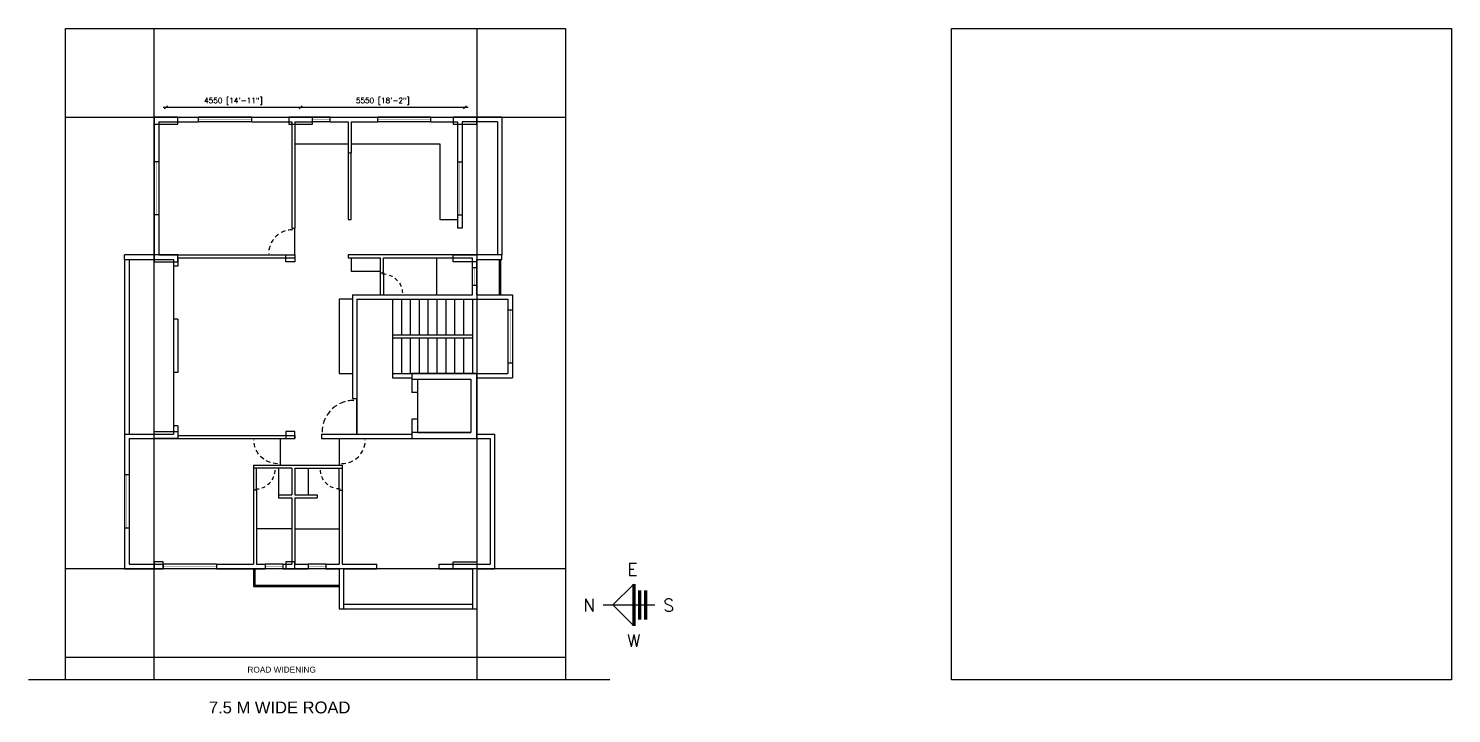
# Model space of a CAD drawing. Extents: x -17 to 217, y 0 to 30.
# Drawn here: x 115.35 to 163.43, y 4.43 to 27.57 of the extents above; entities that cross this region are included whole.
import ezdxf

# ---------------------------------------------------------------- set-up
doc = ezdxf.new("R2010")
doc.units = 0
doc.header["$MEASUREMENT"] = 0
doc.linetypes.add('HIDDEN2', pattern=[0.1875, 0.125, -0.0625])
doc.layers.get('0').update_dxf_attribs({"linetype": 'CONTINUOUS'})
doc.layers.get('DEFPOINTS').update_dxf_attribs({"linetype": 'CONTINUOUS'})
for name, color, linetype in [('ALL_FURNITURE', 34, 'CONTINUOUS'), ('ANNOTATION', 21, 'CONTINUOUS'), ('DOOR', 4, 'CONTINUOUS'), ('ELEVATION', 30, 'CONTINUOUS'), ('MARGIN', 2, 'CONTINUOUS'), ('PLOT_BOUNDARY', 1, 'CONTINUOUS'), ('R_C_C', 1, 'CONTINUOUS'), ('TEXT', 7, 'CONTINUOUS'), ('THIN', 250, 'CONTINUOUS'), ('THIN1', 252, 'CONTINUOUS'), ('TILE_DROP', 8, 'CONTINUOUS'), ('WALL', 7, 'CONTINUOUS'), ('WINDOW', 4, 'CONTINUOUS')]:
    doc.layers.add(name, color=color, linetype=linetype)
doc.layers.get('0').off()
doc.layers.get('0').freeze()
doc.styles.add('ROMAND', font='romand.shx', dxfattribs={"height": 0.175})
doc.styles.add('ROMANS', font='romans.shx', dxfattribs={"height": 0.18})
doc.styles.get("Standard").update_dxf_attribs({"font": 'arial.ttf'})
doc.dimstyles.new('STANDARD$0', dxfattribs={"dimtxt": 0.225, "dimasz": 0.1, "dimexe": 0.1, "dimexo": 0.05, "dimgap": 0.06, "dimtad": 1, "dimdec": 0, "dimlfac": 1000, "dimzin": 0, "dimtxsty": 'ROMANS', "dimblk": 'ARCHTICK', "dimblk1": 'OBLIQUE', "dimblk2": 'OBLIQUE', "dimsah": 1, "dimcen": 0.09, "dimdle": 0.1035, "dimse1": 1, "dimse2": 1, "dimclrd": 11, "dimclre": 11, "dimclrt": 7, "dimazin": 3, "dimtfac": 1, "dimtdec": 0, "dimtofl": 0, "dimtmove": 0, "dimatfit": 3, "dimtolj": 1, "dimtzin": 0})

# ---------------------------------------------------------------- blocks, each defined once
blk = doc.blocks.new('N')
at = {"layer": 'THIN', "color": 1}
for p, q in [((-1070.702, -625.9), (-1069.692, -624.901)), ((-1071.163, -625.9), (-1068.694, -625.9)), ((-1070.702, -625.9), (-1069.692, -626.9))]:
    blk.add_line(p, q, dxfattribs=at)
at = {"layer": 'WALL', "color": 1, "linetype": 'CONTINUOUS'}
blk.add_line((-1069.692, -624.901), (-1069.692, -626.9), dxfattribs=at)
at = {"layer": 'WALL', "color": 1, "linetype": 'CONTINUOUS', "const_width": 0.163}
for points in [[(-1069.692, -624.901), (-1069.692, -626.9)], [(-1069.415, -625.2), (-1069.415, -626.601)], [(-1069.132, -625.2), (-1069.132, -626.601)]]:
    blk.add_lwpolyline(points, dxfattribs=at)
blk = doc.blocks.new('BD')
at = {"layer": 'DOOR', "linetype": 'HIDDEN2'}
blk.add_arc((4909.35, 572.122), 0.669, 270, 0, dxfattribs=at)
at = {"layer": 'TILE_DROP', "ltscale": 0.1}
blk.add_line((4909.283, 572.163), (4909.283, 571.413), dxfattribs=at)
blk = doc.blocks.new('_OBLIQUE')
at = {"color": 0, "linetype": 'BYBLOCK'}
blk.add_line((-0.5, -0.5), (0.5, 0.5), dxfattribs=at)
blk = doc.blocks.new('*D52')
at = {"layer": 'DEFPOINTS', "color": 0}
for p in [(124.548, 24.913), (119.998, 24.458), (124.548, 24.458)]:
    blk.add_point(p, dxfattribs=at)
at = {"layer": 'WALL', "color": 11}
blk.add_line((119.895, 24.913), (124.652, 24.913), dxfattribs=at)
at = {"layer": 'WALL', "color": 11, "xscale": 0.1, "yscale": 0.1, "zscale": 0.1, "rotation": 180}
blk.add_blockref('_OBLIQUE', (119.998, 24.913), dxfattribs=at)
at = {"layer": 'WALL', "color": 11, "xscale": 0.1, "yscale": 0.1, "zscale": 0.1}
blk.add_blockref('_OBLIQUE', (124.548, 24.913), dxfattribs=at)
at = {"layer": 'WALL', "color": 7, "insert": (122.273, 25.111), "char_height": 0.18, "attachment_point": 5, "style": 'ROMANS'}
blk.add_mtext('\\A1;4550 [14\'-11"]', dxfattribs=at)
blk = doc.blocks.new('_ARCHTICK')
at = {"color": 0, "linetype": 'BYBLOCK', "const_width": 0.15}
blk.add_lwpolyline([(-0.5, -0.5), (0.5, 0.5)], dxfattribs=at)
blk = doc.blocks.new('*D53')
at = {"layer": 'DEFPOINTS', "color": 0}
for p in [(130.098, 24.913), (124.548, 24.458), (130.098, 24.458)]:
    blk.add_point(p, dxfattribs=at)
at = {"layer": 'WALL', "color": 11}
blk.add_line((124.445, 24.913), (130.202, 24.913), dxfattribs=at)
at = {"layer": 'WALL', "color": 11, "xscale": 0.1, "yscale": 0.1, "zscale": 0.1, "rotation": 180}
blk.add_blockref('_OBLIQUE', (124.548, 24.913), dxfattribs=at)
at = {"layer": 'WALL', "color": 11, "xscale": 0.1, "yscale": 0.1, "zscale": 0.1}
blk.add_blockref('_OBLIQUE', (130.098, 24.913), dxfattribs=at)
at = {"layer": 'WALL', "color": 7, "insert": (127.323, 25.111), "char_height": 0.18, "attachment_point": 5, "style": 'ROMANS'}
blk.add_mtext('\\A1;5550 [18\'-2"]', dxfattribs=at)

msp = doc.modelspace()

# ---------------------------------------------------------------- linework, layer by layer
at = {"layer": 'ALL_FURNITURE'}
for p, q in [((124.3481, 23.6734), (126.1481, 23.6734)), ((131.2506, 19.7734), (131.2506, 18.5734)), ((131.2956, 19.7734), (131.2956, 18.5734)), ((123.7981, 12.7234), (123.7981, 11.8234)), ((124.7981, 12.7234), (124.7981, 11.8234))]:
    msp.add_line(p, q, dxfattribs=at)
for points in [[(126.2481, 23.6734), (129.2481, 23.6734), (129.2481, 21.1234), (129.8481, 21.1234)], [(126.1481, 23.3734), (126.1481, 21.1234), (126.2481, 21.1234), (126.2481, 23.3734)], [(126.2481, 19.8234), (126.2481, 19.3734), (127.2481, 19.3734)], [(126.2981, 18.4234), (125.8481, 18.4234), (125.8481, 15.9234), (126.2981, 15.9234)], [(122.9481, 9.3234), (122.9481, 8.7234), (125.8481, 8.7234)], [(122.9931, 9.3234), (122.9931, 8.7684), (125.8481, 8.7684)]]:
    msp.add_lwpolyline(points, dxfattribs=at)
at = {"layer": 'ELEVATION'}
for p, q in [((131.3481, 24.5734), (130.4981, 24.5734)), ((131.3481, 24.5734), (131.3481, 19.9234)), ((131.1981, 24.4234), (130.4981, 24.4234)), ((131.1981, 24.4234), (131.1981, 19.9234)), ((118.5981, 19.7734), (118.5981, 13.8734)), ((118.7481, 19.7734), (118.7481, 13.8734)), ((127.6481, 18.4234), (127.6481, 15.9234)), ((127.9481, 18.4234), (127.9481, 17.2234)), ((128.2481, 18.4234), (128.2481, 17.2234)), ((128.5481, 18.4234), (128.5481, 17.2234)), ((128.8481, 18.4234), (128.8481, 17.2234)), ((129.1481, 18.4234), (129.1481, 17.2234)), ((129.4481, 18.4234), (129.4481, 17.2234)), ((129.7481, 18.4234), (129.7481, 17.2234)), ((130.0481, 18.4234), (130.0481, 17.2234)), ((130.3481, 18.4234), (130.3481, 15.9234)), ((127.6481, 17.2234), (130.3481, 17.2234)), ((127.6481, 17.1234), (130.3481, 17.1234)), ((127.9481, 17.1234), (127.9481, 15.9234)), ((128.2481, 17.1234), (128.2481, 15.9234)), ((128.5481, 17.1234), (128.5481, 15.9234)), ((128.8481, 17.1234), (128.8481, 15.9234)), ((129.1481, 17.1234), (129.1481, 15.9234)), ((129.4481, 17.1234), (129.4481, 15.9234)), ((129.7481, 17.1234), (129.7481, 15.9234)), ((130.0481, 17.1234), (130.0481, 15.9234)), ((122.9481, 9.3234), (122.9481, 9.3234)), ((125.9981, 8.1234), (130.3481, 8.1234)), ((125.9981, 7.9734), (130.3481, 7.9734))]:
    msp.add_line(p, q, dxfattribs=at)
at = {"layer": 'MARGIN'}
for p, q in [((119.5981, 5.5734), (119.5981, 27.5734)), ((130.4981, 27.5734), (130.4981, 5.5734)), ((116.5981, 24.5734), (133.4981, 24.5734)), ((133.4981, 9.3234), (116.5981, 9.3234))]:
    msp.add_line(p, q, dxfattribs=at)
at = {"layer": 'PLOT_BOUNDARY'}
for p, q in [((116.5981, 5.5734), (116.5981, 27.5734)), ((116.5981, 27.5734), (133.4981, 27.5734)), ((133.4981, 27.5734), (133.4981, 5.5734)), ((133.4981, 6.3234), (116.5981, 6.3234)), ((134.9981, 5.5734), (115.3481, 5.5734))]:
    msp.add_line(p, q, dxfattribs=at)
at = {"layer": 'R_C_C'}
for points in [[(120.3981, 24.5734), (119.5981, 24.5734), (119.5981, 24.3434), (120.3981, 24.3434), (120.3981, 24.5734)], [(124.9481, 24.5734), (124.1481, 24.5734), (124.1481, 24.3434), (124.9481, 24.3434), (124.9481, 24.5734)], [(130.4981, 24.5734), (129.6981, 24.5734), (129.6981, 24.3434), (130.4981, 24.3434), (130.4981, 24.5734)], [(120.3981, 19.9234), (119.5981, 19.9234), (119.5981, 19.6934), (120.3981, 19.6934), (120.3981, 19.9234)], [(124.3481, 19.9234), (124.3481, 19.6934), (124.0481, 19.6934), (124.0481, 19.9234), (124.3481, 19.9234)], [(130.4981, 19.6934), (129.6981, 19.6934), (129.6981, 19.9234), (130.4981, 19.9234), (130.4981, 19.6934)], [(128.2981, 15.7234), (130.2981, 15.7234), (130.2981, 13.9234), (128.2981, 13.9234), (128.2981, 13.7234), (130.4981, 13.7234), (130.4981, 15.9234), (128.2981, 15.9234), (128.2981, 15.7234)], [(120.3981, 13.7234), (119.5981, 13.7234), (119.5981, 13.9534), (120.3981, 13.9534), (120.3981, 13.7234)], [(124.3481, 13.7234), (124.3481, 13.9534), (124.0481, 13.9534), (124.0481, 13.7234), (124.3481, 13.7234)], [(119.8981, 9.3234), (119.8981, 9.5534), (119.5981, 9.5534), (119.5981, 9.3234), (119.8981, 9.3234)], [(124.3481, 9.3234), (124.3481, 9.5534), (124.0481, 9.5534), (124.0481, 9.3234), (124.3481, 9.3234)], [(130.4981, 9.3234), (129.6981, 9.3234), (129.6981, 9.5534), (130.4981, 9.5534), (130.4981, 9.3234)]]:
    msp.add_lwpolyline(points, dxfattribs=at)
at = {"layer": 'THIN1'}
for p, q in [((129.1481, 18.5734), (129.1481, 19.8234)), ((120.2481, 19.5484), (120.2481, 17.7484)), ((127.3481, 19.3234), (127.3481, 18.5734)), ((120.2481, 15.9484), (120.2481, 14.1484)), ((126.4481, 15.0734), (126.4481, 13.8734)), ((123.0481, 11.9734), (123.0481, 12.7234)), ((125.8481, 11.9734), (125.8481, 12.7234)), ((124.2481, 10.6734), (123.0481, 10.6734)), ((124.3481, 10.6734), (125.8481, 10.6734)), ((129.2231, 9.3234), (127.1231, 9.3234))]:
    msp.add_line(p, q, dxfattribs=at)
at = {"layer": 'WALL'}
for p, q in [((119.5981, 24.5734), (121.0981, 24.5734)), ((119.5981, 24.5734), (119.5981, 23.0734)), ((121.0981, 24.4234), (121.0981, 24.5734)), ((122.8981, 24.4234), (122.8981, 24.5734)), ((122.8981, 24.5734), (124.9481, 24.5734)), ((124.9481, 24.4234), (124.9481, 24.5734)), ((125.5481, 24.4234), (125.5481, 24.5734)), ((125.5481, 24.5734), (127.1481, 24.5734)), ((127.1481, 24.4234), (127.1481, 24.5734)), ((128.9481, 24.4234), (128.9481, 24.5734)), ((128.9481, 24.5734), (130.4981, 24.5734)), ((130.4981, 24.5734), (130.4981, 24.4234)), ((119.7481, 24.4234), (121.0981, 24.4234)), ((119.7481, 24.4234), (119.7481, 23.0734)), ((122.8981, 24.4234), (124.2481, 24.4234)), ((124.2481, 24.4234), (124.2481, 20.8234)), ((124.3481, 24.4234), (124.3481, 20.8234)), ((124.3481, 24.4234), (124.9481, 24.4234)), ((125.5481, 24.4234), (126.1481, 24.4234)), ((126.1481, 24.4234), (126.1481, 23.3734)), ((126.2481, 24.4234), (126.2481, 23.3734)), ((126.2481, 24.4234), (127.1481, 24.4234)), ((128.9481, 24.4234), (129.8481, 24.4234)), ((129.8481, 24.4234), (129.8481, 23.0734)), ((129.9981, 24.4234), (129.9981, 23.0734)), ((130.4981, 24.4234), (129.9981, 24.4234)), ((126.1481, 23.3734), (126.2481, 23.3734)), ((119.7481, 23.0734), (119.5981, 23.0734)), ((129.8481, 23.0734), (129.9981, 23.0734)), ((119.7481, 21.2734), (119.5981, 21.2734)), ((119.5981, 21.2734), (119.5981, 19.9234)), ((119.7481, 21.2734), (119.7481, 19.9234)), ((129.8481, 21.2734), (129.9981, 21.2734)), ((129.8481, 21.2734), (129.8481, 20.8234)), ((129.9981, 21.2734), (129.9981, 20.8234)), ((124.2481, 20.8234), (124.3481, 20.8234)), ((129.9981, 20.8234), (129.8481, 20.8234)), ((119.5981, 19.9234), (118.5981, 19.9234)), ((118.5981, 19.7734), (118.5981, 19.9234)), ((118.5981, 19.7734), (120.2481, 19.7734)), ((119.7481, 19.9234), (124.3481, 19.9234)), ((120.2481, 19.7734), (120.2481, 19.5484)), ((120.3981, 19.8234), (124.3481, 19.8234)), ((120.3981, 19.8234), (120.3981, 19.5484)), ((124.3481, 19.9234), (124.3481, 19.8234)), ((126.1481, 19.9234), (126.1481, 19.8234)), ((131.3481, 19.9234), (126.1481, 19.9234)), ((126.1481, 19.8234), (127.2481, 19.8234)), ((127.2481, 19.3234), (127.2481, 19.8234)), ((127.3481, 19.3234), (127.3481, 19.8234)), ((127.3481, 19.8234), (130.3481, 19.8234)), ((130.3481, 19.4984), (130.3481, 19.8234)), ((130.4981, 19.7734), (131.3481, 19.7734)), ((130.4981, 19.4984), (130.4981, 19.7734)), ((131.3481, 19.7734), (131.3481, 19.9234)), ((120.3981, 19.5484), (120.2481, 19.5484)), ((127.2481, 19.3234), (127.3481, 19.3234)), ((130.3481, 19.4984), (130.4981, 19.4984)), ((130.3481, 18.5734), (130.3481, 18.8984)), ((130.3481, 18.8984), (130.4981, 18.8984)), ((130.4981, 18.5734), (130.4981, 18.8984)), ((126.2981, 18.5734), (130.3481, 18.5734)), ((126.2981, 18.5734), (126.2981, 15.0734)), ((126.4481, 18.4234), (131.5481, 18.4234)), ((126.4481, 18.4234), (126.4481, 15.0734)), ((130.4981, 18.5734), (131.6981, 18.5734)), ((131.5481, 18.4234), (131.5481, 18.0734)), ((131.6981, 18.5734), (131.6981, 18.0734)), ((131.5481, 18.0734), (131.6981, 18.0734)), ((120.3981, 17.7484), (120.2481, 17.7484)), ((120.2481, 17.7484), (120.2481, 15.9484)), ((120.3981, 17.7484), (120.3981, 15.9484)), ((120.3981, 15.9484), (120.2481, 15.9484)), ((127.6481, 15.9234), (131.5481, 15.9234)), ((127.6481, 15.9234), (127.6481, 15.7734)), ((131.5481, 16.2734), (131.6981, 16.2734)), ((131.5481, 16.2734), (131.5481, 15.9234)), ((131.6981, 16.2734), (131.6981, 15.7734)), ((127.6481, 15.7734), (128.2981, 15.7734)), ((128.2981, 15.7734), (128.2981, 15.2734)), ((128.4981, 15.7234), (130.2981, 15.7234)), ((128.4981, 15.7234), (128.4981, 13.9234)), ((130.2981, 15.7234), (130.2981, 13.9234)), ((130.4981, 15.7734), (131.6981, 15.7734)), ((130.4981, 15.7734), (130.4981, 13.8734)), ((126.2981, 15.0734), (126.4481, 15.0734)), ((128.4981, 15.2734), (128.2981, 15.2734)), ((120.3981, 14.1484), (120.2481, 14.1484)), ((120.2481, 14.1484), (120.2481, 13.8734)), ((120.3981, 14.1484), (120.3981, 13.8234)), ((128.4981, 14.3734), (128.2981, 14.3734)), ((128.2981, 14.3734), (128.2981, 13.8734)), ((118.5981, 13.8734), (120.2481, 13.8734)), ((118.5981, 13.8734), (118.5981, 12.4984)), ((118.7481, 13.7234), (118.7481, 12.4984)), ((118.7481, 13.7234), (124.3481, 13.7234)), ((120.3981, 13.8234), (124.3481, 13.8234)), ((124.3481, 13.8234), (124.3481, 13.7234)), ((125.2481, 13.8734), (125.2481, 13.7234)), ((125.2481, 13.8734), (128.2981, 13.8734)), ((125.2481, 13.7234), (130.9481, 13.7234)), ((128.4981, 13.9234), (130.2981, 13.9234)), ((130.4981, 13.8734), (131.0981, 13.8734)), ((130.9481, 13.7234), (130.9481, 9.4734)), ((131.0981, 13.8734), (131.0981, 9.3234)), ((122.9481, 12.8234), (125.9481, 12.8234)), ((122.9481, 12.8234), (122.9481, 12.7234)), ((124.2481, 12.7234), (122.9481, 12.7234)), ((124.2481, 12.7234), (124.2481, 11.8234)), ((124.3481, 12.7234), (124.3481, 11.8234)), ((124.3481, 12.7234), (125.9481, 12.7234)), ((125.9481, 12.8234), (125.9481, 12.7234)), ((118.7481, 12.4984), (118.5981, 12.4984)), ((123.0481, 11.9734), (122.9481, 11.9734)), ((122.9481, 11.9734), (122.9481, 9.4734)), ((123.0481, 11.9734), (123.0481, 9.4734)), ((123.7981, 11.8234), (124.2481, 11.8234)), ((123.7981, 11.8234), (123.7981, 11.7234)), ((123.7981, 11.7234), (124.2481, 11.7234)), ((124.2481, 11.7234), (124.2481, 9.4734)), ((124.3481, 11.8234), (125.0981, 11.8234)), ((124.3481, 11.7234), (125.0981, 11.7234)), ((124.3481, 11.7234), (124.3481, 9.4734)), ((125.0981, 11.8234), (125.0981, 11.7234)), ((125.8481, 11.9734), (125.8481, 9.4734)), ((125.8481, 11.9734), (125.9481, 11.9734)), ((125.9481, 11.9734), (125.9481, 9.4734)), ((118.7481, 10.6984), (118.5981, 10.6984)), ((118.5981, 10.6984), (118.5981, 9.3234)), ((118.7481, 10.6984), (118.7481, 9.4734)), ((118.5981, 9.3234), (119.8981, 9.3234)), ((118.7481, 9.4734), (119.8981, 9.4734)), ((119.8981, 9.4734), (119.8981, 9.3234)), ((121.6981, 9.4734), (121.6981, 9.3234)), ((121.6981, 9.4734), (122.9481, 9.4734)), ((121.6981, 9.3234), (123.3481, 9.3234)), ((123.0481, 9.4734), (123.3481, 9.4734)), ((123.3481, 9.4734), (123.3481, 9.3234)), ((123.9481, 9.4734), (123.9481, 9.3234)), ((123.9481, 9.4734), (124.2481, 9.4734)), ((123.9481, 9.3234), (124.7981, 9.3234)), ((124.3481, 9.4734), (124.7981, 9.4734)), ((124.7981, 9.4734), (124.7981, 9.3234)), ((125.3981, 9.4734), (125.3981, 9.3234)), ((125.3981, 9.4734), (125.8481, 9.4734)), ((125.3981, 9.3234), (125.8481, 9.3234)), ((125.8481, 9.3234), (125.8481, 7.9734)), ((125.9481, 9.4734), (127.1231, 9.4734)), ((125.9981, 9.3234), (125.9981, 7.9734)), ((125.9981, 9.3234), (127.1231, 9.3234)), ((127.1231, 9.3234), (127.1231, 9.4734)), ((129.2231, 9.3234), (129.2231, 9.4734)), ((129.2231, 9.4734), (130.9481, 9.4734)), ((129.2231, 9.3234), (130.3481, 9.3234)), ((130.3481, 9.3234), (130.3481, 7.9734)), ((130.4981, 9.3234), (130.4981, 7.9734)), ((130.4981, 9.3234), (131.0981, 9.3234)), ((125.8481, 7.9734), (125.9981, 7.9734)), ((130.3481, 7.9734), (130.4981, 7.9734))]:
    msp.add_line(p, q, dxfattribs=at)
msp.add_lwpolyline([(146.5334, 27.5734), (163.4334, 27.5734), (163.4334, 5.5734), (146.5334, 5.5734)], close=True, dxfattribs=at)
at = {"layer": 'WINDOW'}
for p, q in [((122.8981, 24.5734), (121.0981, 24.5734)), ((125.5481, 24.5734), (124.9481, 24.5734)), ((128.9481, 24.5734), (127.1481, 24.5734)), ((122.8981, 24.4234), (121.0981, 24.4234)), ((125.5481, 24.4234), (124.9481, 24.4234)), ((128.9481, 24.4234), (127.1481, 24.4234)), ((119.5981, 23.0734), (119.5981, 21.2734)), ((119.7481, 23.0734), (119.7481, 21.2734)), ((129.8481, 23.0734), (129.8481, 21.2734)), ((129.9981, 23.0734), (129.9981, 21.2734)), ((130.3481, 18.8984), (130.3481, 19.4984)), ((130.4981, 18.8984), (130.4981, 19.4984)), ((131.5481, 18.0734), (131.5481, 16.2734)), ((131.6981, 18.0734), (131.6981, 16.2734)), ((118.5981, 12.4984), (118.5981, 10.6984)), ((118.7481, 12.4984), (118.7481, 10.6984)), ((121.6981, 9.4734), (119.8981, 9.4734)), ((121.6981, 9.3234), (119.8981, 9.3234)), ((123.9481, 9.4734), (123.3481, 9.4734)), ((123.9481, 9.3234), (123.3481, 9.3234)), ((125.3981, 9.4734), (124.7981, 9.4734)), ((125.3981, 9.3234), (124.7981, 9.3234))]:
    msp.add_line(p, q, dxfattribs=at)
at = {"layer": 'WINDOW', "const_width": 0.01}
for points in [[(122.8981, 24.4984), (121.0981, 24.4984)], [(125.5481, 24.4984), (124.9481, 24.4984)], [(128.9481, 24.4984), (127.1481, 24.4984)], [(119.6731, 23.0734), (119.6731, 21.2734)], [(129.9231, 23.0734), (129.9231, 21.2734)], [(130.4231, 18.8984), (130.4231, 19.4984)], [(131.6231, 18.0734), (131.6231, 16.2734)], [(118.6731, 12.4984), (118.6731, 10.6984)], [(121.6981, 9.3984), (119.8981, 9.3984)], [(123.9481, 9.3984), (123.3481, 9.3984)], [(125.3981, 9.3984), (124.7981, 9.3984)]]:
    msp.add_lwpolyline(points, dxfattribs=at)

# ---------------------------------------------------------------- block references
at = {"layer": 'ANNOTATION', "ltscale": 0.1, "xscale": 0.7070444588078999, "yscale": 0.7070444588078999, "zscale": 0.7070444588078999}
msp.add_blockref('N', (892.128, 450.6377), dxfattribs=at)
at = {"layer": 'DOOR', "rotation": 180}
for p, xscale, yscale, zscale in [((6009.0238, 705.7652), 1.198683313743913, 1.198683313743913, 1.198683313743913), ((7981.3011, 929.3336), 1.599999999998157, 1.599999999998157, 1.599999999998157)]:
    msp.add_blockref('BD', p, dxfattribs=dict(at, xscale=xscale, yscale=yscale, zscale=zscale))
at = {"layer": 'DOOR', "xscale": -1, "rotation": 180}
msp.add_blockref('BD', (-4782.0349, 590.736), dxfattribs=at)
at = {"layer": 'DOOR', "yscale": 1.198683313743913, "zscale": 1.198683313743913}
for p, xscale in [((6008.5238, -672.1195), -1.198683313743913), ((-5758.8276, -672.1185), 1.198683313743913)]:
    msp.add_blockref('BD', p, dxfattribs=dict(at, xscale=xscale))
at = {"layer": 'DOOR'}
msp.add_blockref('BD', (-4786.3349, -559.4393), dxfattribs=at)
at = {"layer": 'DOOR', "xscale": -1}
msp.add_blockref('BD', (5035.2312, -559.4393), dxfattribs=at)

# ---------------------------------------------------------------- texts
at = {"layer": 'ANNOTATION', "color": 7, "style": 'ROMAND'}
for s, p in [('E', (135.5814, 9.0906)), ('N', (134.0987, 7.8819)), ('S', (136.8007, 7.8819)), ('W', (135.5814, 6.6829))]:
    msp.add_text(s, height=0.4212, dxfattribs=at).set_placement(p)
at = {"layer": 'TEXT', "color": 7}
for s, height, p in [('ROAD WIDENING', 0.2, (122.7472, 5.8139)), ('7.5 M WIDE ROAD', 0.4, (121.4453, 4.437))]:
    msp.add_text(s, height=height, dxfattribs=at).set_placement(p)

# ---------------------------------------------------------------- dimensions: what is measured, and where the dimension line sits
at = {"layer": 'WALL'}
for base, p1, p2, picture, middle in [((124.5481, 24.9134), (119.9981, 24.4584), (124.5481, 24.4584), '*D52', (122.2731, 25.1105)), ((130.0981, 24.9134), (124.5481, 24.4584), (130.0981, 24.4584), '*D53', (127.3231, 25.1105))]:
    dim = msp.add_linear_dim(base=base, p1=p1, p2=p2, dimstyle='STANDARD$0', dxfattribs=at)
    dim.commit()
    dim.dimension.update_dxf_attribs({"geometry": picture, "text_midpoint": middle})

doc.saveas('drawing.dxf')
